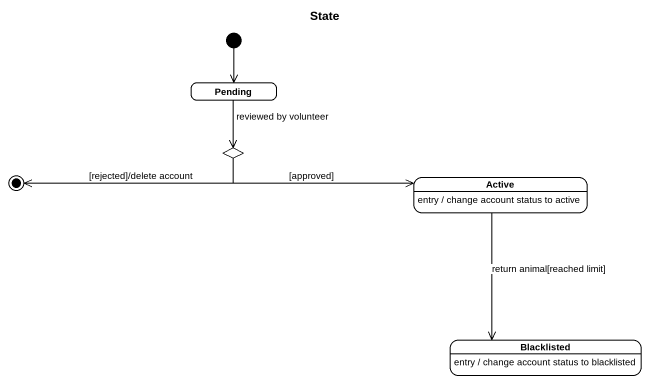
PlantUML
@startuml
title State
hide empty description
state Pending
state choice1 <<choice>>
state Active
Active : entry / change account status to active
state Blacklisted
Blacklisted : entry / change account status to blacklisted
[*] --> Pending
Pending --> choice1 : reviewed by volunteer
choice1 -right-> Active : [approved]
Active --> Blacklisted : return animal[reached limit]
choice1 -left-> [*] : [rejected]/delete account
@enduml
